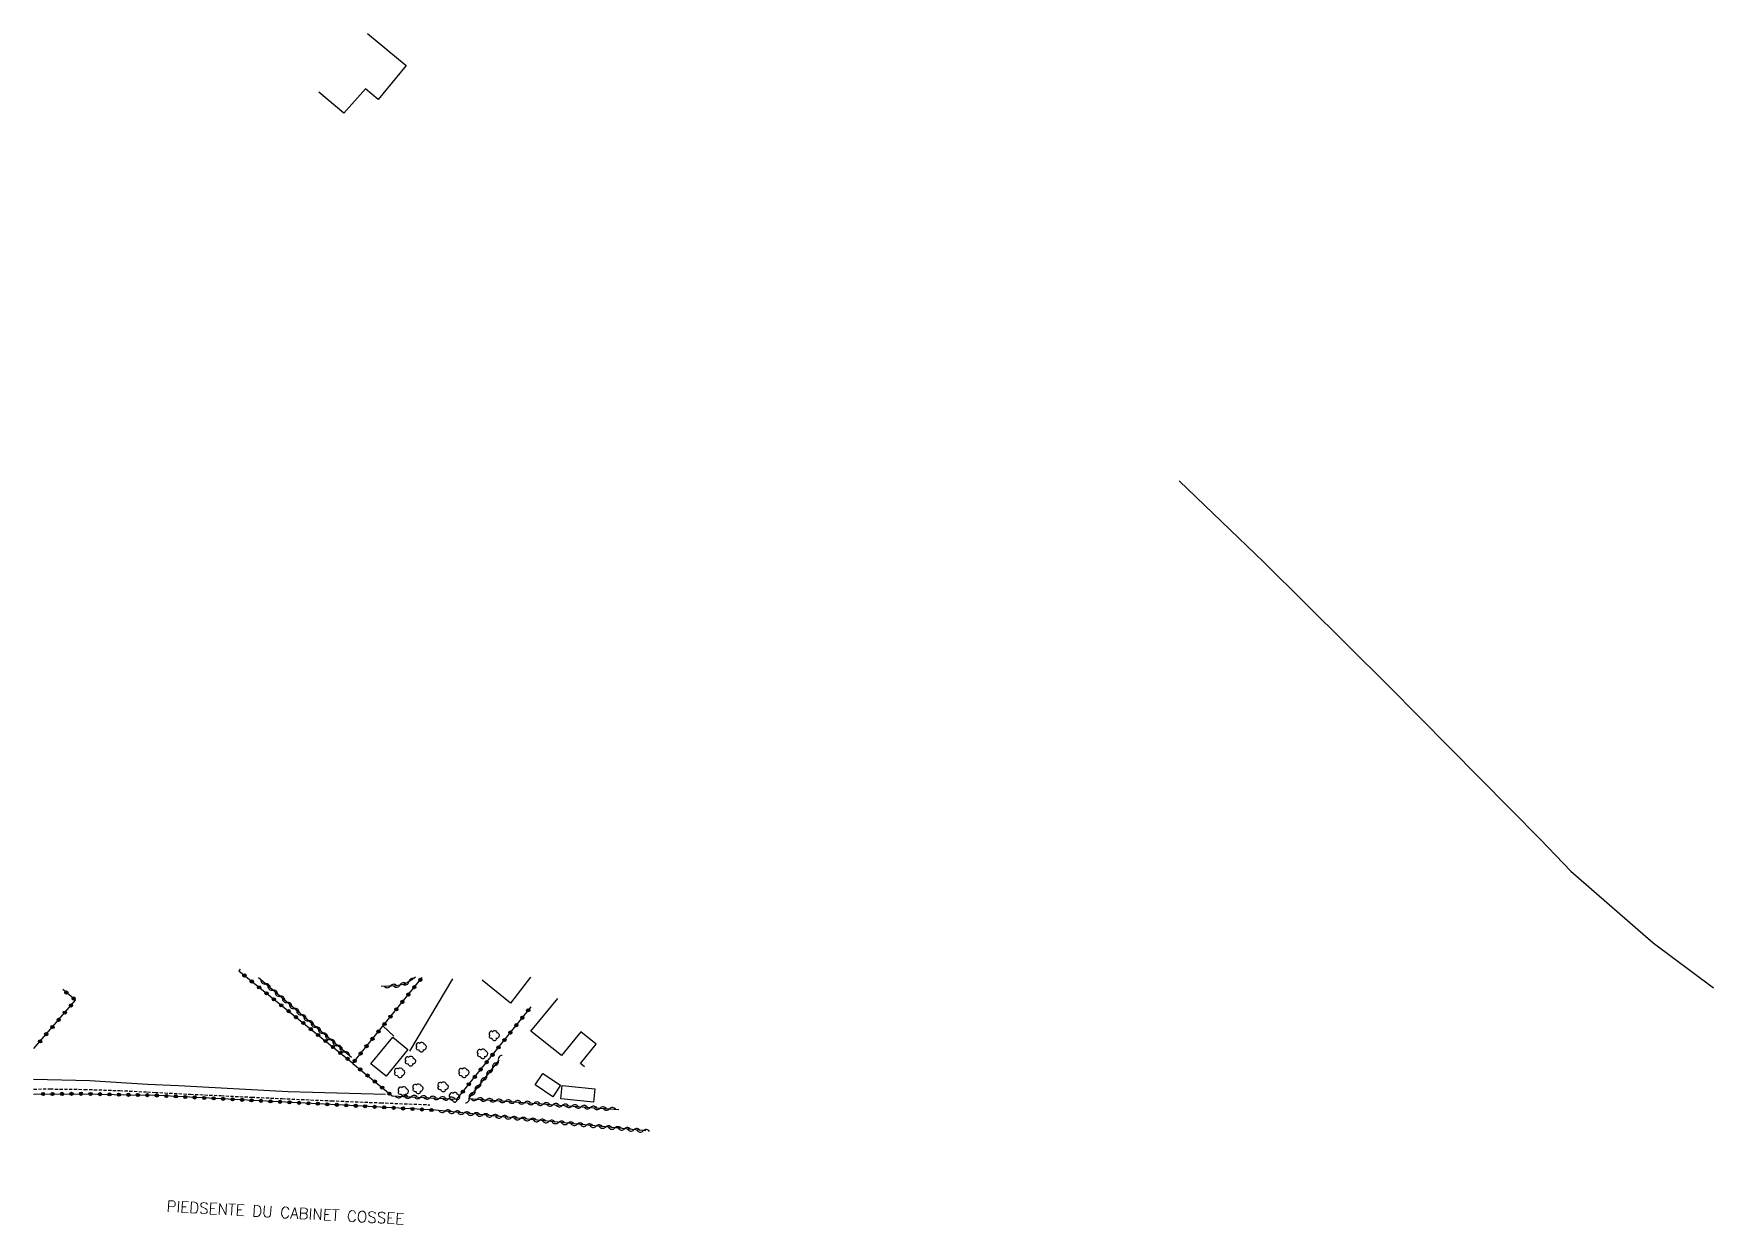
# Model space of a CAD drawing. Header units: millimetres. Extents: x 124000 to 124813, y 125000 to 125861.
# Drawn here: x 124000 to 124265.7, y 125672.4 to 125860.8 of the extents above; entities that cross this region are included whole.
import ezdxf

# ---------------------------------------------------------------- set-up
doc = ezdxf.new("R2010")
doc.units = ezdxf.units.MM
doc.linetypes.add('DASHED', pattern=[0.75, 0.5, -0.25])
doc.layers.get('0').update_dxf_attribs({"linetype": 'CONTINUOUS'})
for name, color, linetype in [('W0017', 7, 'CONTINUOUS'), ('W0070', 7, 'DASHED'), ('W0100', 7, 'CONTINUOUS'), ('W0101', 7, 'CONTINUOUS'), ('W0104', 1, 'CONTINUOUS'), ('W0300', 7, 'CONTINUOUS'), ('W0310', 3, 'CONTINUOUS'), ('W0323', 7, 'CONTINUOUS'), ('W0330', 7, 'CONTINUOUS'), ('W0333', 7, 'CONTINUOUS'), ('W0989', 7, 'CONTINUOUS')]:
    doc.layers.add(name, color=color, linetype=linetype)
doc.styles.get("Standard").update_dxf_attribs({"font": 'romans.shx', "width": 0.85})

# ---------------------------------------------------------------- blocks, each defined once
blk = doc.blocks.new('T300')
for p, q in [((-0.8, 0.51), (-0.86, 0.34)), ((-0.86, 0.34), (-0.86, 0.17)), ((-0.86, 0.17), (-0.74, 0.06)), ((-0.69, 0.63), (-0.8, 0.51)), ((-0.8, -0.06), (-0.74, 0.06)), ((-0.74, 0.06), (-0.69, 0.11)), ((-0.57, 0.69), (-0.69, 0.63)), ((-0.46, 0.69), (-0.57, 0.69)), ((-0.29, 0.63), (-0.46, 0.69)), ((-0.29, 0.63), (-0.17, 0.74)), ((-0.23, 0.57), (-0.29, 0.63)), ((-0.17, 0.74), (-0.06, 0.8)), ((-0.06, 0.8), (0.06, 0.8)), ((0.06, 0.8), (0.23, 0.74)), ((0.23, 0.74), (0.34, 0.63)), ((0.34, 0.63), (0.4, 0.51)), ((0.46, 0.46), (0.34, 0.46)), ((0.4, 0.51), (0.4, 0.46)), ((0.57, 0.4), (0.46, 0.46)), ((0.57, 0.4), (0.69, 0.29)), ((0.69, 0.29), (0.74, 0.17)), ((0.74, 0.06), (0.69, -0.17)), ((0.74, 0.17), (0.74, 0.06)), ((-0.8, -0.17), (-0.8, -0.06)), ((-0.8, -0.23), (-0.8, -0.17)), ((-0.74, -0.34), (-0.8, -0.23)), ((-0.69, -0.4), (-0.74, -0.34)), ((-0.51, -0.46), (-0.69, -0.4)), ((-0.4, -0.46), (-0.51, -0.46)), ((-0.4, -0.46), (-0.34, -0.46)), ((-0.34, -0.46), (-0.34, -0.4)), ((-0.34, -0.51), (-0.34, -0.46)), ((-0.29, -0.63), (-0.34, -0.51)), ((-0.17, -0.74), (-0.29, -0.63)), ((-0.06, -0.8), (-0.17, -0.74)), ((0.06, -0.8), (-0.06, -0.8)), ((0.17, -0.74), (0.06, -0.8)), ((0.23, -0.69), (0.17, -0.74)), ((0.29, -0.46), (0.23, -0.46)), ((0.29, -0.63), (0.23, -0.69)), ((0.46, -0.4), (0.29, -0.46)), ((0.34, -0.51), (0.29, -0.63)), ((0.34, -0.51), (0.34, -0.46)), ((0.57, -0.34), (0.46, -0.4)), ((0.63, -0.29), (0.57, -0.34)), ((0.69, -0.17), (0.63, -0.29))]:
    blk.add_line(p, q)
blk = doc.blocks.new('t323o')
at = {"color": 0, "linetype": 'Continuous'}
for radius in [0.25, 0.15]:
    blk.add_circle((0, 0), radius, dxfattribs=at)
blk = doc.blocks.new('t310o')
at = {"color": 0, "linetype": 'Continuous'}
for centre, start, end in [((-0.5, 0.38), 216.8699, 323.1304), ((0.5, -0.37), 36.8699, 143.1303)]:
    blk.add_arc(centre, 0.625, start, end, dxfattribs=at)

msp = doc.modelspace()

# ---------------------------------------------------------------- linework, layer by layer
at = {"layer": 'W0017'}
for points in [[(124059.52, 125699.87), (124066.29, 125711.3)], [(124057, 125702.2), (124055.25, 125703.83)]]:
    msp.add_lwpolyline(points, dxfattribs=at)
at = {"layer": 'W0070'}
for points in [[(124000, 125693.86), (124002.62, 125693.87), (124008.05, 125693.8), (124013.64, 125693.61), (124018, 125693.39)], [(124018, 125693.39), (124019.22, 125693.33), (124024.8, 125693.04), (124029.64, 125692.81), (124034.49, 125692.57), (124039.33, 125692.34), (124047.11, 125692), (124054.88, 125691.68), (124062.66, 125691.37)]]:
    msp.add_lwpolyline(points, dxfattribs=at)
at = {"layer": 'W0100', "flags": 128}
msp.add_lwpolyline([(124052.84, 125860.82), (124058.96, 125855.77), (124054.52, 125850.4), (124052.5, 125852.07), (124049.08, 125848.25), (124045.12, 125851.55)], dxfattribs=at)
at = {"layer": 'W0101'}
for points in [[(124078.59, 125711.54), (124075.45, 125707.42), (124070.94, 125711.09)], [(124078.68, 125702.99), (124082.91, 125708.2)], [(124087.15, 125697.39), (124087.15, 125697.39), (124086.5, 125697.9), (124088.97, 125700.97), (124086.55, 125702.92), (124083.5, 125699.15), (124078.68, 125702.99)]]:
    msp.add_lwpolyline(points, dxfattribs=at)
at = {"layer": 'W0104'}
for points in [[(124053.37, 125697.82), (124056.85, 125702.05), (124059.22, 125700.12), (124055.75, 125695.87)], [(124083.63, 125694.43), (124088.77, 125693.9), (124088.55, 125691.77), (124083.4, 125692.3)]]:
    msp.add_lwpolyline(points, close=True, dxfattribs=at)
msp.add_lwpolyline([(124083.35, 125694.46), (124082.12, 125692.65), (124079.35, 125694.5), (124080.57, 125696.32), (124083.35, 125694.46)], dxfattribs=at)
at = {"layer": 'W0310'}
for points in [[(124050.27, 125698.85), (124035.55, 125711.47)], [(124060.42, 125711.57), (124059.5, 125710.92), (124058.5, 125710.42), (124057.37, 125710.2), (124056.17, 125710.15), (124054.97, 125710.1)], [(124073.57, 125698.45), (124068.82, 125692.35), (124092.6, 125690.6)], [(124056.7, 125692.77), (124066.97, 125692.27)], [(124096.86, 125687.22), (124096.86, 125687.22), (124063.6, 125690.5)]]:
    msp.add_lwpolyline(points, dxfattribs=at)
at = {"layer": 'W0323'}
for points in [[(124032.67, 125712.82), (124032.45, 125712.55), (124050.5, 125697.97), (124061.48, 125711.52)], [(124000.05, 125700.27), (124006.65, 125707.92), (124004.62, 125709.59)], [(124066.97, 125692.27), (124078.7, 125706.87)], [(124050.52, 125697.92), (124056.7, 125692.77)], [(124000, 125693.05), (124007.49, 125693.11), (124018, 125692.88)], [(124063.6, 125690.5), (124050, 125691.27), (124019.65, 125692.83), (124018, 125692.88)]]:
    msp.add_lwpolyline(points, dxfattribs=at)
at = {"layer": 'W0330'}
for points in [[(124018, 125694.58), (124008.89, 125695.14), (124000, 125695.35)], [(124055.67, 125692.98), (124040.27, 125693.4), (124022.92, 125694.35), (124018, 125694.58)]]:
    msp.add_lwpolyline(points, dxfattribs=at)
at = {"layer": 'W0333', "ltscale": 0.5}
msp.add_lwpolyline([(124181.21, 125790.06), (124194.6, 125777.22), (124214.35, 125757.57), (124238.37, 125733.32), (124243.15, 125728.32), (124256.2, 125717), (124265.71, 125709.85)], dxfattribs=at)

# ---------------------------------------------------------------- block references
at = {"layer": 'W0300', "rotation": 359.9999899820874}
for p in [(124072.9, 125702.3), (124061.35, 125700.47), (124071.05, 125699.42), (124057.95, 125696.42), (124059.65, 125698.25), (124068.1, 125696.42), (124058.52, 125693.45), (124060.85, 125693.9), (124064.82, 125694.2), (124066.62, 125692.55)]:
    msp.add_blockref('T300', p, dxfattribs=at)
at = {"layer": 'W0310'}
for p, rotation in [((124036.69, 125710.49), 139.3932553617284), ((124037.83, 125709.51), 139.3932553617284), ((124056.47, 125710.16), 182.3859440305333), ((124057.95, 125710.31), 190.8423812381401), ((124059.34, 125710.84), 206.565051177078), ((124038.97, 125708.54), 139.3932553617284), ((124040.11, 125707.56), 139.3932553617284), ((124041.24, 125706.59), 139.3932553617284), ((124042.38, 125705.61), 139.3932553617284), ((124043.52, 125704.63), 139.3932553617284), ((124044.66, 125703.66), 139.3932553617284), ((124045.8, 125702.68), 139.3932553617284), ((124046.94, 125701.7), 139.3932553617284), ((124048.08, 125700.73), 139.3932553617284), ((124049.22, 125699.75), 139.3932553617284), ((124073.52, 125698.39), 232.0925173282333), ((124071.68, 125696.02), 232.0925173282333), ((124072.6, 125697.2), 232.0925173282333), ((124069.83, 125693.65), 232.0925173282333), ((124070.75, 125694.84), 232.0925173282333), ((124058.2, 125692.69), 357.2119144617557), ((124059.7, 125692.62), 357.2119144617557), ((124061.19, 125692.55), 357.2119144617557), ((124062.69, 125692.48), 357.2119144617557), ((124064.19, 125692.4), 357.2119144617557), ((124065.69, 125692.33), 357.2119144617557), ((124068.91, 125692.47), 232.0925173282333), ((124070.16, 125692.25), 355.7916478204179), ((124071.66, 125692.14), 355.7916478204179), ((124073.15, 125692.03), 355.7916478204179), ((124074.65, 125691.92), 355.7916478204179), ((124076.14, 125691.81), 355.7916478204179), ((124077.64, 125691.7), 355.7916478204179), ((124079.14, 125691.59), 355.7916478204179), ((124080.63, 125691.48), 355.7916478204179), ((124082.13, 125691.37), 355.7916478204179), ((124083.62, 125691.26), 355.7916478204179), ((124085.12, 125691.15), 355.7916478204179), ((124086.62, 125691.04), 355.7916478204179), ((124088.11, 125690.93), 355.7916478204179), ((124089.61, 125690.82), 355.7916478204179), ((124065.09, 125690.35), 174.3683004923241), ((124066.59, 125690.21), 174.3683004923241), ((124068.08, 125690.06), 174.3683004923241), ((124069.57, 125689.91), 174.3683004923241), ((124071.06, 125689.76), 174.3683004923241), ((124072.56, 125689.62), 174.3683004923241), ((124074.05, 125689.47), 174.3683004923241), ((124075.54, 125689.32), 174.3683004923241), ((124077.03, 125689.18), 174.3683004923241), ((124078.53, 125689.03), 174.3683004923241), ((124080.02, 125688.88), 174.3683004923241), ((124081.51, 125688.73), 174.3683004923241), ((124083.01, 125688.59), 174.3683004923241), ((124084.5, 125688.44), 174.3683004923241), ((124085.99, 125688.29), 174.3683004923241), ((124087.48, 125688.14), 174.3683004923241), ((124091.1, 125690.71), 355.7916478204179), ((124088.98, 125688), 174.3683004923241), ((124090.47, 125687.85), 174.3683004923241), ((124091.96, 125687.7), 174.3683004923241), ((124093.46, 125687.56), 174.3683004923241), ((124094.95, 125687.41), 174.3683004923241), ((124096.44, 125687.26), 174.3683004923241)]:
    msp.add_blockref('t310o', p, dxfattribs=dict(at, rotation=rotation))
at = {"layer": 'W0323'}
for p, rotation in [((124033.35, 125711.83), 321.0644775534988), ((124034.51, 125710.88), 321.0644775534988), ((124035.68, 125709.94), 321.0644775534988), ((124060.23, 125709.97), 50.9718318468836), ((124061.17, 125711.13), 50.9718318468836), ((124005.18, 125709.12), 140.6118896924946), ((124005.92, 125707.08), 49.23698704939631), ((124006.34, 125708.17), 140.6118896924946), ((124036.85, 125709), 321.0644775534988), ((124038.01, 125708.06), 321.0644775534988), ((124039.18, 125707.11), 321.0644775534988), ((124058.34, 125707.64), 50.9718318468836), ((124059.28, 125708.8), 50.9718318468836), ((124003.96, 125704.81), 49.23698704939631), ((124004.94, 125705.95), 49.23698704939631), ((124040.35, 125706.17), 321.0644775534988), ((124041.51, 125705.23), 321.0644775534988), ((124042.68, 125704.29), 321.0644775534988), ((124055.5, 125704.14), 50.9718318468836), ((124056.45, 125705.31), 50.9718318468836), ((124057.39, 125706.47), 50.9718318468836), ((124077.3, 125705.13), 51.22479956729986), ((124078.24, 125706.3), 51.22479956729986), ((124001.03, 125701.4), 49.23698704939631), ((124002, 125702.54), 49.23698704939631), ((124002.98, 125703.67), 49.23698704939631), ((124043.85, 125703.34), 321.0644775534988), ((124045.01, 125702.4), 321.0644775534988), ((124046.18, 125701.46), 321.0644775534988), ((124053.61, 125701.81), 50.9718318468836), ((124054.56, 125702.97), 50.9718318468836), ((124074.48, 125701.62), 51.22479956729986), ((124075.42, 125702.79), 51.22479956729986), ((124076.36, 125703.96), 51.22479956729986), ((124047.35, 125700.51), 321.0644775534988), ((124048.51, 125699.57), 321.0644775534988), ((124051.73, 125699.48), 50.9718318468836), ((124052.67, 125700.64), 50.9718318468836), ((124072.6, 125699.28), 51.22479956729986), ((124073.54, 125700.45), 51.22479956729986), ((124049.68, 125698.63), 321.0644775534988), ((124050.78, 125698.31), 50.9718318468836), ((124051.67, 125696.96), 320.2081037530046), ((124070.72, 125696.94), 51.22479956729986), ((124071.66, 125698.11), 51.22479956729986), ((124052.82, 125696), 320.2081037530046), ((124053.97, 125695.04), 320.2081037530046), ((124055.13, 125694.08), 320.2081037530046), ((124067.91, 125693.44), 51.22479956729986), ((124068.85, 125694.61), 51.22479956729986), ((124069.79, 125695.78), 51.22479956729986), ((124001.5, 125693.06), 0.485789419501544), ((124003, 125693.07), 0.485789419501544), ((124004.5, 125693.09), 0.485789419501544), ((124006, 125693.1), 0.485789419501544), ((124007.5, 125693.11), 358.7467014731398), ((124009, 125693.08), 358.7467014731398), ((124010.5, 125693.05), 358.7467014731398), ((124012, 125693.01), 358.7467014731398), ((124013.5, 125692.98), 358.7467014731398), ((124015, 125692.95), 358.7467014731398), ((124016.5, 125692.92), 358.7467014731398), ((124018, 125692.88), 358.7467014731398), ((124019.5, 125692.84), 178.2642954109645), ((124021, 125692.76), 177.0462704819421), ((124022.5, 125692.69), 177.0462704819421), ((124023.99, 125692.61), 177.0462704819421), ((124025.49, 125692.53), 177.0462704819421), ((124026.99, 125692.45), 177.0462704819421), ((124028.49, 125692.38), 177.0462704819421), ((124029.99, 125692.3), 177.0462704819421), ((124031.48, 125692.22), 177.0462704819421), ((124032.98, 125692.15), 177.0462704819421), ((124034.48, 125692.07), 177.0462704819421), ((124035.98, 125691.99), 177.0462704819421), ((124037.48, 125691.91), 177.0462704819421), ((124038.97, 125691.84), 177.0462704819421), ((124040.47, 125691.76), 177.0462704819421), ((124041.97, 125691.68), 177.0462704819421), ((124043.47, 125691.6), 177.0462704819421), ((124044.97, 125691.53), 177.0462704819421), ((124046.46, 125691.45), 177.0462704819421), ((124047.96, 125691.37), 177.0462704819421), ((124049.46, 125691.29), 177.0462704819421), ((124050.96, 125691.21), 176.7721058983383), ((124052.45, 125691.13), 176.7721058983383), ((124053.95, 125691.04), 176.7721058983383), ((124055.45, 125690.96), 176.7721058983383), ((124056.28, 125693.12), 320.2081037530046), ((124056.95, 125690.88), 176.7721058983383), ((124058.45, 125690.79), 176.7721058983383), ((124059.94, 125690.71), 176.7721058983383), ((124061.44, 125690.62), 176.7721058983383), ((124062.94, 125690.54), 176.7721058983383)]:
    msp.add_blockref('t323o', p, dxfattribs=dict(at, rotation=rotation))

# ---------------------------------------------------------------- texts
at = {"layer": 'W0989'}
msp.add_text('PIEDSENTE DU CABINET COSSEE', height=1.75, rotation=356.913, dxfattribs=at).set_placement((124020.99, 125674.46))

doc.saveas('drawing.dxf')
